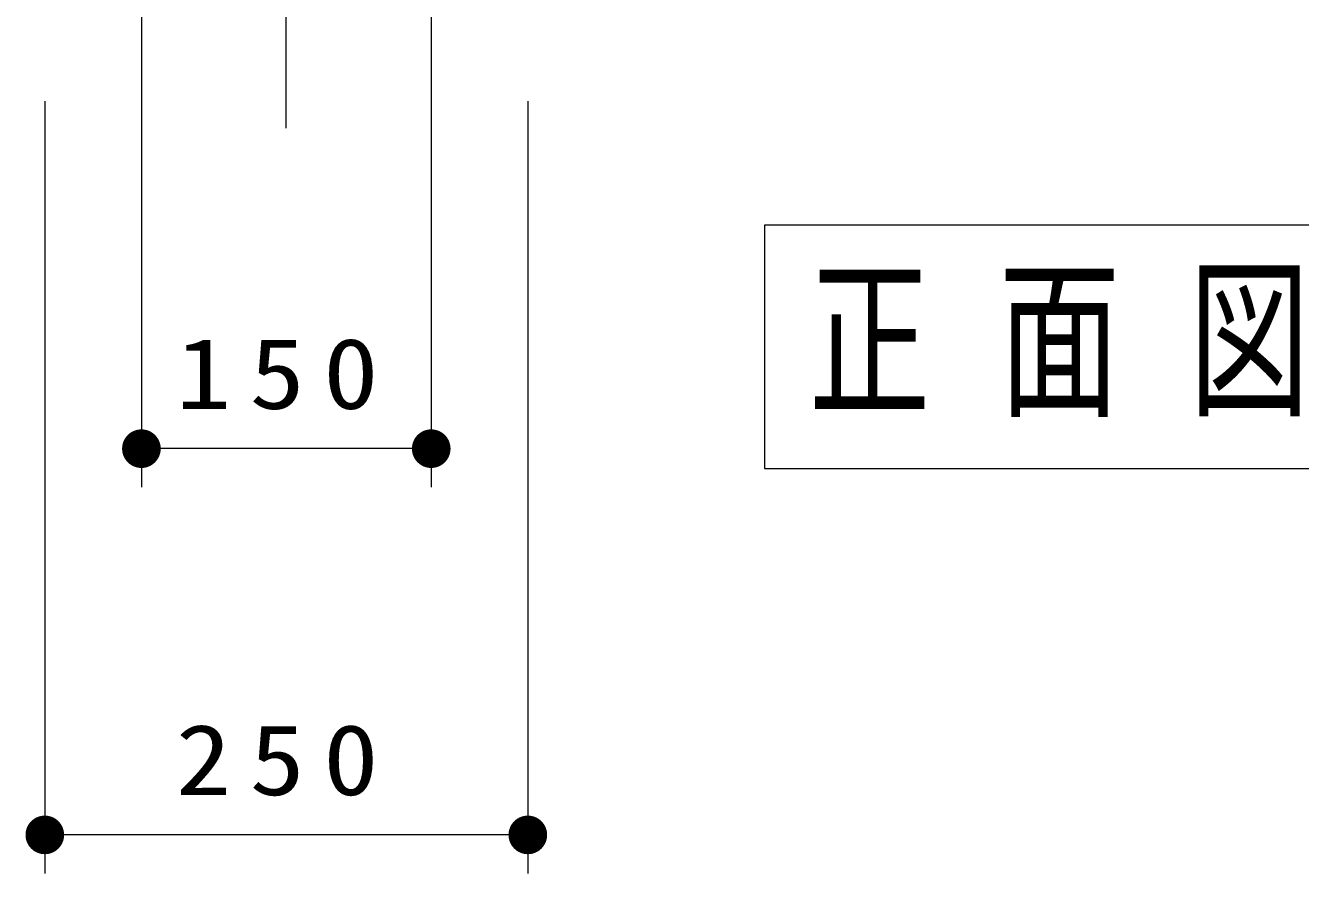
# Model space of a CAD drawing. Units: millimetres on the paper, scale 1:20. Extents: x -365 to 12, y -40 to 257.
# Drawn here: x -306.92 to -273.93, y 61.64 to 83.6 of the extents above; entities that cross this region are included whole.
import ezdxf

# ---------------------------------------------------------------- set-up
doc = ezdxf.new("R2010")
doc.units = ezdxf.units.MM
doc.linetypes.add('USER2', pattern=[6, 3, -1, 1, -1])
doc.layers.add('CLASS1', color=7, linetype='Continuous', lineweight=25)
doc.styles.add('ＭＳ ゴシック', font='')
doc.styles.get('ＭＳ ゴシック').set_extended_font_data('MS Gothic')

# ---------------------------------------------------------------- blocks, each defined once
blk = doc.blocks.new('filled_dot')
at = {"color": 0, "linetype": 'Continuous', "lineweight": -2, "const_width": 1.25}
blk.add_lwpolyline([(-0.625, 0, 1), (0.625, 0, 1)], format="xyb", close=True, dxfattribs=at)

msp = doc.modelspace()

# ---------------------------------------------------------------- linework, layer by layer
at = {"layer": 'CLASS1', "linetype": 'USER2', "lineweight": 13}
msp.add_line((-300.173, 80.941), (-300.173, 137.55), dxfattribs=at)
at = {"layer": 'CLASS1', "lineweight": 13}
for p, q in [((-303.923, 88.143), (-303.923, 71.643)), ((-296.423, 88.143), (-296.423, 71.643)), ((-306.423, 81.643), (-306.423, 61.643)), ((-293.923, 81.643), (-293.923, 61.643)), ((-241.298, 78.43), (-287.798, 78.43)), ((-287.798, 78.43), (-287.798, 72.13)), ((-296.423, 72.643), (-303.923, 72.643)), ((-287.798, 72.13), (-241.298, 72.13)), ((-293.923, 62.643), (-306.423, 62.643))]:
    msp.add_line(p, q, dxfattribs=at)

# ---------------------------------------------------------------- block references
at = {"layer": 'CLASS1', "lineweight": 13, "xscale": 0.4, "yscale": 0.4}
for p in [(-303.923, 72.643), (-306.423, 62.643)]:
    msp.add_blockref('filled_dot', p, dxfattribs=at)
at = {"layer": 'CLASS1', "lineweight": 13, "xscale": 0.4, "yscale": 0.4, "rotation": 180}
for p in [(-296.423, 72.643), (-293.923, 62.643)]:
    msp.add_blockref('filled_dot', p, dxfattribs=at)

# ---------------------------------------------------------------- texts
at = {"layer": 'CLASS1', "style": 'ＭＳ ゴシック'}
for s, insert, char_height, attachment_point in [('\\T1.56;\\W0.7;正面図\u3000Ｓ＝１／20', (-264.548, 75.28), 3.299, 5), ('\\T1.33;\\W1.15;150', (-300.173, 73.643), 1.833, 8), ('\\T1.33;\\W1.15;250', (-300.173, 63.643), 1.833, 8)]:
    msp.add_mtext(s, dxfattribs=dict(at, insert=insert, char_height=char_height, attachment_point=attachment_point))

doc.saveas('drawing.dxf')
